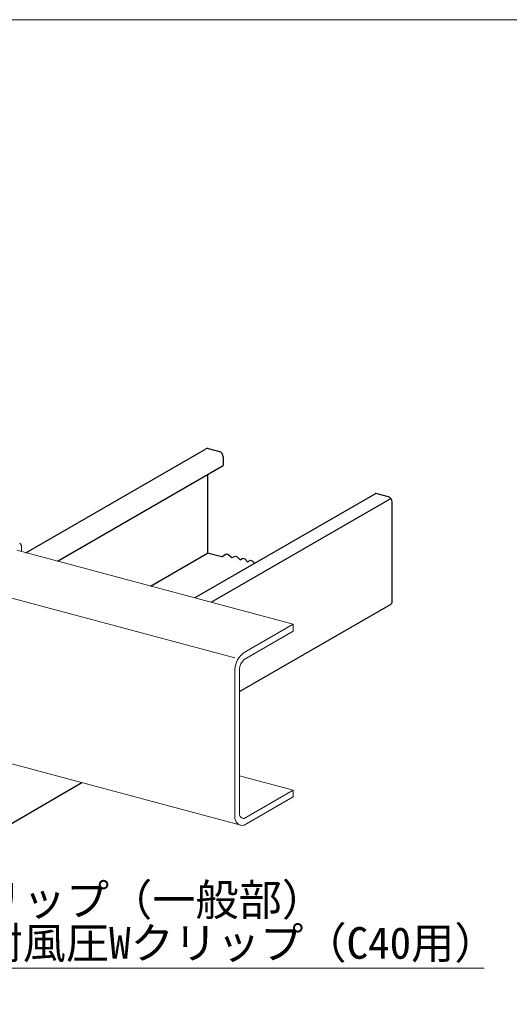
# Model space of a CAD drawing. Units: millimetres on the paper, enlarged 30 times, with parts at other scales. Extents: x -5796 to 5910, y -4184 to 4114.
# Drawn here: x -241 to 438, y -3239 to -1856 of the extents above; entities that cross this region are included whole.
import ezdxf
from ezdxf.enums import TextEntityAlignment as Align

# ---------------------------------------------------------------- set-up
doc = ezdxf.new("R2010")
doc.units = ezdxf.units.MM
doc.header["$LTSCALE"] = 30
for name, color, linetype, lineweight in [('1-2_野縁受け', 3, 'Continuous', 18), ('1-3_野縁', 2, 'Continuous', 25), ('1-6_文字', 7, 'Continuous', 18), ('1-A_クリップ', 7, 'Continuous', 18), ('F-2', 3, 'Continuous', 18)]:
    doc.layers.add(name, color=color, linetype=linetype, lineweight=lineweight)
doc.styles.add('ＭＳ ゴシック', font='')
doc.styles.get('ＭＳ ゴシック').set_extended_font_data('MS Gothic')

msp = doc.modelspace()

# ---------------------------------------------------------------- linework, layer by layer
at = {"layer": '1-2_野縁受け'}
for p, q in [((138.43, -2696.3), (-245.47, -2593.44)), ((-326.53, -2640.24), (57.37, -2743.1)), ((138.43, -2696.3), (70.34, -2735.62)), ((138.43, -2705.9), (138.43, -2696.3)), ((138.43, -2705.9), (70.34, -2745.22)), ((57.37, -2758.86), (57.37, -2963.9)), ((63.85, -2960.16), (63.85, -2758.56)), ((65.55, -2975.41), (-357.82, -2861.96)), ((138.43, -2926.7), (63.85, -2906.8)), ((138.43, -2926.7), (70.34, -2966.02)), ((138.43, -2936.3), (138.43, -2926.7)), ((138.43, -2936.3), (70.34, -2975.62))]:
    msp.add_line(p, q, dxfattribs=at)
for centre, radius, start, end in [((87.77, -2760.58), 30.45, 124.92641, 176.76323), ((83.99, -2760.1), 20.2, 132.53675, 175.62643), ((69.72, -2960.17), 5.87, 179.86738, 275.96634), ((68.42, -2964.71), 11.08, 175.85096, 279.98275)]:
    msp.add_arc(centre, radius, start, end, dxfattribs=at)
at = {"layer": '1-3_野縁'}
for p, q in [((-233.03, -2596.77), (16.48, -2452.71)), ((20.38, -2451.91), (36.03, -2456.1)), ((-189.17, -2608.53), (41.25, -2475.5)), ((41.25, -2463.5), (41.25, -2475.5)), ((19.34, -2487.85), (19.34, -2597.31)), ((251.94, -2515.18), (1.69, -2659.66)), ((270.75, -2518.99), (255.1, -2514.8)), ((24.26, -2665.71), (274.2, -2521.41)), ((275.97, -2664.39), (275.97, -2526.39)), ((-60.02, -2643.13), (19.34, -2597.31)), ((39.16, -2602.62), (19.34, -2597.31)), ((39.16, -2602.62), (45.16, -2598.22)), ((45.16, -2598.22), (47.77, -2598.92)), ((47.77, -2598.92), (52.98, -2603.32)), ((81.67, -2608.01), (84.89, -2611.33)), ((63.85, -2789.89), (273.84, -2668.65)), ((-714.85, -3239.48), (-155.08, -2916.29))]:
    msp.add_line(p, q, dxfattribs=at)
msp.add_lwpolyline([(52.98, -2603.32), (58.2, -2601.72), (60.81, -2602.42), (64.72, -2606.47), (68.63, -2604.51), (71.24, -2605.21), (75.15, -2609.26), (79.06, -2607.31), (81.67, -2608.01)], dxfattribs=at)
for centre, start_param, end_param in [((20.38, -2457.91), 5.6914085, 6.520101), ((36.03, -2462.1), 4.1206122, 5.6914085), ((255.1, -2520.8), 5.6914085, 6.3423193), ((270.75, -2524.99), 4.1206122, 5.6914085), ((270.75, -2662.99), 3.1835482, 4.1206122)]:
    msp.add_ellipse(centre, major_axis=(-2.91, 5.76), ratio=0.751651, start_param=start_param, end_param=end_param, dxfattribs=at)
at = {"layer": '1-6_文字'}
msp.add_line((-357.38, -3174.39), (403.67, -3174.39), dxfattribs=at)
at = {"layer": '1-A_クリップ'}
msp.add_line((-238.98, -2589.68), (-238.98, -2595.18), dxfattribs=at)
for centre, radius, start, end in [((-243.28, -2586.66), 3.58, 47.83966, 56.31081), ((-243.6, -2587), 4.05, 40.02408, 47.82809), ((-244.1, -2587.42), 4.7, 32.95801, 40.02158), ((-244.8, -2587.88), 5.54, 26.63008, 32.96169), ((-245.71, -2588.34), 6.56, 20.97903, 26.63701), ((-246.81, -2588.76), 7.74, 15.92159, 20.98712), ((-248.09, -2589.13), 9.06, 11.37006, 15.92958), ((-249.49, -2589.41), 10.49, 7.24176, 11.3774), ((-250.96, -2589.6), 11.98, 3.46278, 7.24823), ((-252.46, -2589.69), 13.47, 359.96877, 3.46838), ((-253.9, -2589.69), 14.92, 359.97119, 359.97359)]:
    msp.add_arc(centre, radius, start, end, dxfattribs=at)
at = {"layer": 'F-2'}
msp.add_line((-5790.28, -1856.14), (2082.69, -1856.14), dxfattribs=at)

# ---------------------------------------------------------------- texts
at = {"layer": '1-6_文字', "color": 4, "style": 'ＭＳ ゴシック'}
for s, p in [('クリップ（一般部）', (-357.38, -3114.39)), ('：耐風圧Wクリップ（C40用）', (-357.38, -3174.39))]:
    msp.add_text(s, height=43.99, dxfattribs=at).set_placement(p, align=Align.BOTTOM_LEFT)

doc.saveas('drawing.dxf')
